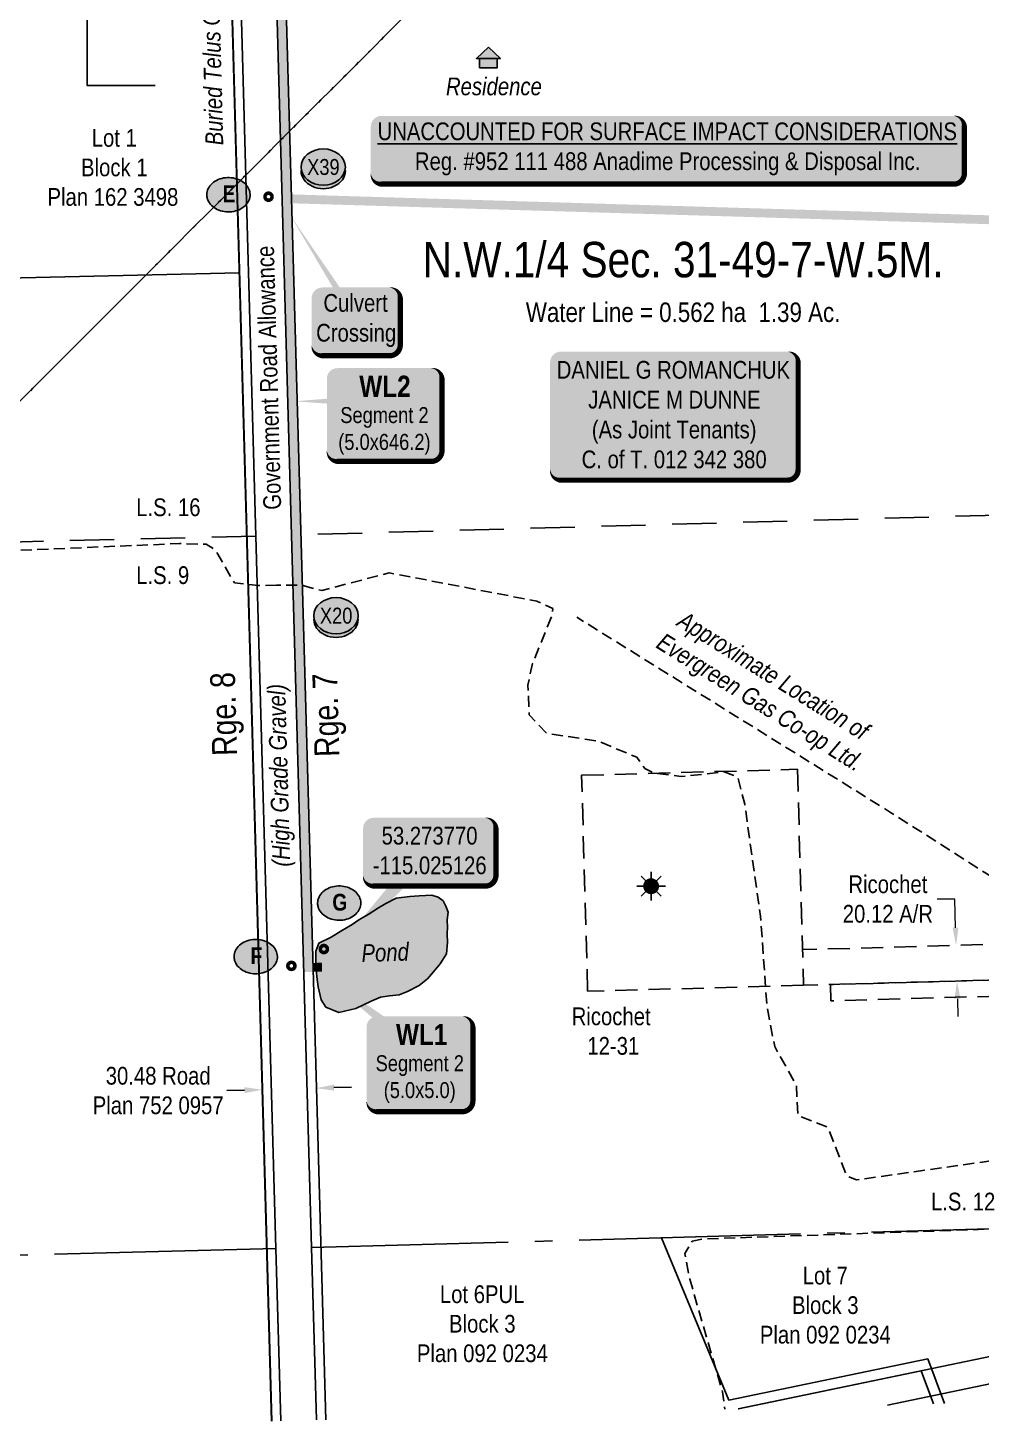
# Model space of a CAD drawing. Extents: x 629055 to 633377, y 5904225 to 5907946.
# Drawn here: x 631521 to 632059, y 5904289 to 5905075 of the extents above; entities that cross this region are included whole.
import ezdxf
from ezdxf.enums import TextEntityAlignment as Align

# ---------------------------------------------------------------- set-up
doc = ezdxf.new("R2010")
doc.units = 0
doc.header["$LTSCALE"] = 5
for name, pattern in [('foc-ACCESSROAD', [3.75, 2.5, -1.25]), ('foc-FLOWLINE', [3.75, 2.5, -1.25]), ('foc-LSD', [8, 5, -3]), ('foc-QUARTERLINE', [33, 25, -3, 2, -3]), ('foc-WHEELTRACKS', [2, 0.4, -1.6]), ('UG_PIPE', [1.875, 1.25, -0.625])]:
    doc.linetypes.add(name, pattern=pattern)
for name, color, linetype in [('AS-OWNER', 7, 'Continuous'), ('AS-PIPE-UG', 44, 'UG_PIPE'), ('AS-PIPE-UG-T', 44, 'Continuous'), ('AS-RESIDENCE', 14, 'Continuous'), ('AS-TELEPHONE-T', 224, 'Continuous'), ('AS-TELUS', 224, 'foc-TEL'), ('C-SYMBOL', 7, 'Continuous'), ('CG-NOTES', 7, 'Continuous'), ('D-TXT', 6, 'Continuous'), ('DETAIL-T', 7, 'Continuous'), ('F-AR', 190, 'foc-ACCESSROAD'), ('F-FLOWLINE', 190, 'foc-FLOWLINE'), ('F-RW', 190, 'Continuous'), ('F-WS', 190, 'foc-ACCESSROAD'), ('F-WS-S', 190, 'Continuous'), ('L-AREAREQUIRED', 7, 'Continuous'), ('L-QSEC', 8, 'foc-QUARTERLINE'), ('L-ROAD-T', 7, 'Continuous'), ('L-SEC', 7, 'Continuous'), ('L-SECTION-LSD', 7, 'foc-LSD'), ('L-TITLEDB', 4, 'Continuous'), ('L-TITLEDB-T', 4, 'Continuous'), ('P-CROSSINGS', 250, 'Continuous'), ('T-WATER', 160, 'Continuous'), ('T-WATER-H', 133, 'Continuous'), ('T-WATER-P3', 160, 'foc-WHEELTRACKS'), ('T-WATER-T', 170, 'Continuous')]:
    doc.layers.add(name, color=color, linetype=linetype)
for name, color, linetype, lineweight in [('F-AR-T', 190, 'Continuous', 9), ('F-FLOWLINE-T', 190, 'Continuous', 9), ('F-WS-T', 190, 'Continuous', 9), ('T-TEXT', 48, 'Continuous', 18)]:
    doc.layers.add(name, color=color, linetype=linetype, lineweight=lineweight)
for name, color, linetype, true_color in [('P-PROPOSED WL2-1', 7, 'Continuous', 0x05c1ff), ('P-PROPOSED-WL2', 7, 'Continuous', 0x05c1ff), ('P-PROPOSED-WL4', 7, 'Continuous', 0x5b5bc8)]:
    doc.layers.add(name, color=color, linetype=linetype, true_color=true_color)
doc.styles.add('100L', font='ARIALN.TTF', dxfattribs={"height": 11})
doc.styles.add('175L', font='ARIALN.TTF', dxfattribs={"height": 20})
doc.styles.add('80', font='ARIALN.TTF', dxfattribs={"height": 10})
doc.styles.add('80CG', font='ARIALN.TTF', dxfattribs={"height": 10})
doc.styles.add('80L', font='ARIALN.TTF', dxfattribs={"height": 10})
doc.styles.add('80LS', font='ARIALNI.TTF', dxfattribs={"height": 10})
doc.styles.add('BOLD', font='ARIALNB.TTF')
doc.styles.add('Crossing', font='ARIALN.TTF', dxfattribs={"height": 10})
doc.styles.add('foc-LtypeFont', font='ARIALN.TTF', dxfattribs={"height": 7.35})
doc.styles.add('TXT', font='ARIALN.TTF', dxfattribs={"height": 0.2})
doc.linetypes.add('foc-TEL', pattern='A,2,-1,["T",foc-LtypeFont,S=0.2,R=0,X=-0.425,Y=-0.75],-1.24,8', length=12.24)
doc.linetypes.add('foc-TOPO-flowdirection-NOLINE', pattern='A,0,[">",foc-LtypeFont,S=0.3,R=0,X=0,Y=-0.945],-20,[">",foc-LtypeFont,S=0.3,R=0,X=0,Y=-0.945],0', length=20)
doc.dimstyles.new('Compass 5 000', dxfattribs={"dimscale": 5, "dimtxt": 9, "dimasz": 2, "dimexe": 0.2, "dimexo": 0.0625, "dimgap": 0.5, "dimtad": 0, "dimtih": 1, "dimtoh": 1, "dimzin": 0, "dimdsep": 46, "dimtxsty": '80CG', "dimcen": 0.1, "dimse1": 1, "dimse2": 1, "dimclrd": 256, "dimclrt": 256, "dimaunit": 1, "dimadec": 4, "dimazin": 0, "dimtfac": 0.06, "dimtofl": 0, "dimtmove": 0, "dimatfit": 1, "dimfxl": 0.2, "dimtolj": 1, "dimtzin": 0, "dimlwd": -1, "dimarcsym": 0})

# ---------------------------------------------------------------- blocks, each defined once
blk = doc.blocks.new('res_occ')
for points in [[(0.1, 0.89), (-1.26, -0.37), (1.46, -0.37)], [(-0.9, -1.43), (1.1, -1.43), (1.1, -0.37), (-0.9, -0.37)]]:
    blk.add_hatch(color=14).paths.add_polyline_path(points)
at = {"color": 14}
for points in [[(0.1, 0.89), (-1.26, -0.37), (1.46, -0.37)], [(-0.9, -1.43), (1.1, -1.43), (1.1, -0.37), (-0.9, -0.37)]]:
    blk.add_lwpolyline(points, close=True, dxfattribs=at)
blk = doc.blocks.new('*D662')
at = {"layer": 'L-TITLEDB-T', "transparency": 16777216}
for p, q in [((631643.54, 5904475.86), (631633.54, 5904475.58)), ((631694, 5904477.27), (631703.99, 5904477.55))]:
    blk.add_line(p, q, dxfattribs=at)
for points in [[(631643.49, 5904477.53), (631643.58, 5904474.19), (631653.53, 5904476.14)], [(631693.95, 5904478.94), (631694.04, 5904475.61), (631684, 5904476.99)]]:
    blk.add_solid(points, dxfattribs=at)
at = {"layer": 'L-TITLEDB-T', "transparency": 16777216, "insert": (631594.81, 5904475.58), "char_height": 10, "attachment_point": 5, "style": '80CG'}
blk.add_mtext('\\A1;30.48 Road \\PPlan 752 0957', dxfattribs=at)
blk = doc.blocks.new('GAS')
h = blk.add_hatch(color=255)
h.dxf.hatch_style = 1
edge = h.paths.add_edge_path()
edge.add_arc((0, 0), 0.9, 0, 360)
for p, q in [((0, 0.81), (0, 1.62)), ((-0.81, 0), (-1.62, 0)), ((-0.57, 0.57), (-1.14, 1.14)), ((0.57, 0.57), (1.14, 1.14)), ((1.62, 0), (0.81, 0)), ((-0.57, -0.57), (-1.14, -1.14)), ((0, -0.81), (0, -1.62)), ((1.14, -1.14), (0.57, -0.57))]:
    blk.add_line(p, q)
blk.add_circle((0, 0), 0.8)
blk = doc.blocks.new('*D667')
at = {"layer": 'F-AR-T', "transparency": 16777216}
for p, q in [((632044.4, 5904583.62), (632034.4, 5904583.62)), ((632044.85, 5904567.51), (632044.4, 5904583.62)), ((632045.96, 5904527.41), (632046.24, 5904517.41))]:
    blk.add_line(p, q, dxfattribs=at)
for points in [[(632046.51, 5904567.55), (632043.18, 5904567.46), (632045.13, 5904557.51)], [(632047.63, 5904527.45), (632044.29, 5904527.36), (632045.68, 5904537.4)]]:
    blk.add_solid(points, dxfattribs=at)
at = {"layer": 'F-AR-T', "transparency": 16777216, "insert": (632006.67, 5904583.62), "char_height": 10, "attachment_point": 5, "style": '80CG'}
blk.add_mtext('\\A1;Ricochet\\P20.12 A/R', dxfattribs=at)
blk = doc.blocks.new('*U657')
h = blk.add_hatch(color=59)
edge = h.paths.add_edge_path()
edge.add_line((-64, -37), (64, -37))
edge.add_arc((64, -31), 6, 270, 360)
edge.add_line((70, -31), (70, 29.5))
edge.add_arc((64, 29.5), 6, 0, 90)
edge.add_line((64, 35.5), (-64, 35.5))
edge.add_arc((-64, 29.5), 6, 90, 180)
edge.add_line((-70, 29.5), (-70, -31))
edge.add_arc((-64, -31), 6, 180, 270)
at = {"color": 1, "flags": 128}
blk.add_lwpolyline([(-64, -37, 3, 3, 0), (64, -37, 3, 3, 0.414214), (70, -31, 3, 3, 0), (70, 29.5, 3, 0, 0.414214), (64, 35.5, 0, 0, 0), (-64, 35.5, 0, 0, 0.414214), (-70, 29.5, 0, 0, 0), (-70, -31, 0, 3, 0.414214)], format="xyseb", close=True, dxfattribs=at)
blk.add_lwpolyline([(-46.43, -11.73, 0, 7.5, 0), (0, 0, 0, 0, 0)], format="xyseb", dxfattribs=at)
at = {"color": 1, "style": '80'}
blk.add_attdef('ENTER_TEXT_001', (-35.99, -5), '', height=10, dxfattribs=at)
blk = doc.blocks.new('*U710')
h = blk.add_hatch(color=254)
edge = h.paths.add_edge_path()
edge.add_line((-24, -35.31), (24, -35.31))
edge.add_arc((24, -29.31), 6, 270, 360)
edge.add_line((30, -29.31), (30, 12.5))
edge.add_arc((24, 12.5), 6, 0, 90)
edge.add_line((24, 18.5), (-24, 18.5))
edge.add_arc((-24, 12.5), 6, 90, 180)
edge.add_line((-30, 12.5), (-30, -29.31))
edge.add_arc((-24, -29.31), 6, 180, 270)
at = {"layer": 'P-PROPOSED-WL2', "flags": 128}
blk.add_lwpolyline([(-58.67, 44.93, 0, 7.5, 0), (0, 0, 0, 0, 0)], format="xyseb", dxfattribs=at)
blk.add_lwpolyline([(-24, -35.31, 3, 3, 0), (24, -35.31, 3, 3, 0.414214), (30, -29.31, 3, 3, 0), (30, 12.5, 3, 0, 0.414214), (24, 18.5, 0, 0, 0), (-24, 18.5, 0, 0, 0.414214), (-30, 12.5, 0, 0, 0), (-30, -29.31, 0, 3, 0.414214)], format="xyseb", close=True, dxfattribs=at)
at = {"layer": 'P-PROPOSED-WL2'}
for tag, p, height, style in [('TEMP_AREA_W1_001', (-9.21, 2.24), 12, 'BOLD'), ('ENTER_TEXT_001', (-30.66, -12.47), 9, '80')]:
    blk.add_attdef(tag, p, '', height=height, dxfattribs=dict(at, style=style))
blk = doc.blocks.new('AA')
at = {"const_width": 4}
blk.add_lwpolyline([(-1, 0, 1), (1, 0, 1)], format="xyb", close=True, dxfattribs=at)
blk.add_circle((0, 0), 2)
blk = doc.blocks.new('Route_Letters')
h = blk.add_hatch(color=255)
h.dxf.hatch_style = 1
edge = h.paths.add_edge_path()
edge.add_ellipse((-0.12, 0.46), major_axis=(-11.97, 0), ratio=0.789318, start_angle=0, end_angle=360)
at = {"color": 5}
blk.add_open_spline([(-12.34, 0.46), (-12.34, -0.25), (-12.24, -0.97), (-11.72, -2.79), (-11.14, -3.88), (-9.56, -5.81), (-8.54, -6.66), (-6.22, -8.02), (-4.9, -8.54), (-2.12, -9.17), (-0.66, -9.3), (2.22, -9.13), (3.64, -8.84), (6.27, -7.89), (7.48, -7.22), (9.54, -5.6), (10.38, -4.64), (11.6, -2.54), (11.97, -1.4), (12.18, 0.91), (12.02, 2.08), (11.2, 4.3), (10.54, 5.35), (8.8, 7.2), (7.72, 7.99), (5.29, 9.24), (3.93, 9.68), (1.11, 10.18), (-0.35, 10.23), (-3.22, 9.91), (-4.61, 9.55), (-7.16, 8.47), (-8.32, 7.75), (-10.24, 6.02), (-11, 5.02), (-12.05, 2.86), (-12.32, 1.7), (-12.34, 0.52), (-12.34, 0.49), (-12.34, 0.46)], degree=3, knots=[0, 0, 0, 0, 0.219529, 0.219529, 0.575727, 0.575727, 0.931924, 0.931924, 1.288121, 1.288121, 1.644318, 1.644318, 2.000515, 2.000515, 2.356712, 2.356712, 2.712909, 2.712909, 3.069107, 3.069107, 3.425304, 3.425304, 3.781501, 3.781501, 4.137698, 4.137698, 4.493895, 4.493895, 4.850092, 4.850092, 5.20629, 5.20629, 5.562487, 5.562487, 5.918684, 5.918684, 6.274881, 6.274881, 6.283185, 6.283185, 6.283185, 6.283185], dxfattribs=at)
at = {"color": 14, "style": 'BOLD'}
blk.add_attdef('A', text='', height=9.5, dxfattribs=at).set_placement((0.22, 0.98), align=Align.MIDDLE)
blk = doc.blocks.new('*U725')
h = blk.add_hatch(color=254)
edge = h.paths.add_edge_path()
edge.add_line((-26.5, -34.12), (26.5, -34.12))
edge.add_arc((26.5, -28.12), 6, 270, 360)
edge.add_line((32.5, -28.12), (32.5, 12.5))
edge.add_arc((26.5, 12.5), 6, 0, 90)
edge.add_line((26.5, 18.5), (-26.5, 18.5))
edge.add_arc((-26.5, 12.5), 6, 90, 180)
edge.add_line((-32.5, 12.5), (-32.5, -28.12))
edge.add_arc((-26.5, -28.12), 6, 180, 270)
at = {"layer": 'P-PROPOSED-WL4', "flags": 128}
blk.add_lwpolyline([(-26.5, -34.12, 3, 3, 0), (26.5, -34.12, 3, 3, 0.414214), (32.5, -28.12, 3, 3, 0), (32.5, 12.5, 3, 0, 0.414214), (26.5, 18.5, 0, 0, 0), (-26.5, 18.5, 0, 0, 0.414214), (-32.5, 12.5, 0, 0, 0), (-32.5, -28.12, 0, 3, 0.414214)], format="xyseb", close=True, dxfattribs=at)
blk.add_lwpolyline([(-50.88, -0.21, 0, 7.5, 0), (0, 0, 0, 0, 0)], format="xyseb", dxfattribs=at)
at = {"layer": 'P-PROPOSED-WL4'}
for tag, p, height, style in [('TEMP_AREA_W1_001', (-9.21, 2.24), 12, 'BOLD'), ('ENTER_TEXT_001', (-30.66, -12.47), 9, '80')]:
    blk.add_attdef(tag, p, '', height=height, dxfattribs=dict(at, style=style))
blk = doc.blocks.new('*D733')
at = {"layer": 'F-FLOWLINE-T', "transparency": 16777216}
for p, q in [((632092.97, 5904548.72), (632092.69, 5904558.72)), ((632093.77, 5904519.59), (632094.5, 5904493.42)), ((632094.5, 5904493.42), (632104.5, 5904493.42))]:
    blk.add_line(p, q, dxfattribs=at)
for points in [[(632094.63, 5904548.77), (632091.3, 5904548.67), (632093.24, 5904538.72)], [(632095.44, 5904519.64), (632092.11, 5904519.55), (632093.5, 5904529.59)]]:
    blk.add_solid(points, dxfattribs=at)
at = {"layer": 'F-FLOWLINE-T', "transparency": 16777216, "insert": (632154.99, 5904493.42), "char_height": 10, "attachment_point": 5, "style": '80CG'}
blk.add_mtext('\\A1;Ricochet\\P5.18 Flowline R/W\\PReg.# 862 001 832', dxfattribs=at)
blk = doc.blocks.new('xing2')
h = blk.add_hatch(color=50)
h.dxf.hatch_style = 1
edge = h.paths.add_edge_path()
edge.add_ellipse((0, 0), major_axis=(-12.5, 0), ratio=0.816297, start_angle=0, end_angle=360)
h = blk.add_hatch(color=250)
h.dxf.hatch_style = 1
edge = h.paths.add_edge_path()
edge.add_ellipse((0, -2.05), major_axis=(-12.5, 0), ratio=0.816297, start_angle=0, end_angle=180)
edge.add_line((12.5, -2.05), (12.5, 0))
edge.add_ellipse((0, 0), major_axis=(-12.5, 0), ratio=0.816297, start_angle=0, end_angle=180, ccw=False)
edge.add_line((-12.5, 0), (-12.5, -2.05))
at = {"color": 250}
blk.add_ellipse((0, 0), major_axis=(-12.5, 0), ratio=0.816297, dxfattribs=at)
blk.add_ellipse((0, -2.05), major_axis=(-12.5, 0), ratio=0.816297, start_param=0, end_param=3.141593, dxfattribs=at)
at = {"color": 250, "style": 'Crossing'}
blk.add_attdef('CROSSING', text='', height=9, dxfattribs=at).set_placement((0.09, 0.02), align=Align.MIDDLE_CENTER)
at = {"color": 250, "style": 'Crossing', "flags": 1}
for tag, p in [('OWNER', (0.09, -12.49)), ('DESCRIPTION', (0.09, -25.77)), ('LOCATION', (0.09, -39.3)), ('DWG_REF', (0.09, -52.84))]:
    blk.add_attdef(tag, text='', height=9, dxfattribs=at).set_placement(p, align=Align.MIDDLE_CENTER)
blk = doc.blocks.new('*U751')
h = blk.add_hatch(color=255)
edge = h.paths.add_edge_path()
edge.add_line((-161.5, -20), (161.5, -20))
edge.add_arc((161.5, -14), 6, 270, 360)
edge.add_line((167.5, -14), (167.5, 12.5))
edge.add_arc((161.5, 12.5), 6, 0, 90)
edge.add_line((161.5, 18.5), (-161.5, 18.5))
edge.add_arc((-161.5, 12.5), 6, 90, 180)
edge.add_line((-167.5, 12.5), (-167.5, -14))
edge.add_arc((-161.5, -14), 6, 180, 270)
at = {"color": 1, "flags": 128}
blk.add_lwpolyline([(-161.5, -20, 3, 3, 0), (161.5, -20, 3, 3, 0.414214), (167.5, -14, 3, 3, 0), (167.5, 12.5, 3, 0, 0.414214), (161.5, 18.5, 0, 0, 0), (-161.5, 18.5, 0, 0, 0.414214), (-167.5, 12.5, 0, 0, 0), (-167.5, -14, 0, 3, 0.414214)], format="xyseb", close=True, dxfattribs=at)
for points in [[(-24.72, -7.09, 0, 7.5, 0), (0, 0, 0, 0, 0)], [(31.81, -6.59, 0, 7.5, 0), (0, 0, 0, 0, 0)]]:
    blk.add_lwpolyline(points, format="xyseb", dxfattribs=at)
at = {"color": 1, "style": '80'}
blk.add_attdef('ENTER_TEXT_001', (-26.85, -4.92), '', height=10, dxfattribs=at)
blk = doc.blocks.new('*U760')
h = blk.add_hatch(color=254)
edge = h.paths.add_edge_path()
edge.add_line((-31.5, -20), (31.5, -20))
edge.add_arc((31.5, -14), 6, 270, 360)
edge.add_line((37.5, -14), (37.5, 12.5))
edge.add_arc((31.5, 12.5), 6, 0, 90)
edge.add_line((31.5, 18.5), (-31.5, 18.5))
edge.add_arc((-31.5, 12.5), 6, 90, 180)
edge.add_line((-37.5, 12.5), (-37.5, -14))
edge.add_arc((-31.5, -14), 6, 180, 270)
at = {"color": 1, "flags": 128}
blk.add_lwpolyline([(-31.5, -20, 3, 3, 0), (31.5, -20, 3, 3, 0.414214), (37.5, -14, 3, 3, 0), (37.5, 12.5, 3, 0, 0.414214), (31.5, 18.5, 0, 0, 0), (-31.5, 18.5, 0, 0, 0.414214), (-37.5, 12.5, 0, 0, 0), (-37.5, -14, 0, 3, 0.414214)], format="xyseb", close=True, dxfattribs=at)
blk.add_lwpolyline([(-60.71, -65.73, 0, 10, 0), (0, 0, 5, 5, 0)], format="xyseb", dxfattribs=at)
at = {"color": 1, "style": '80'}
blk.add_attdef('ENTER_TEXT_001', (-35.99, -5), '', height=10, dxfattribs=at)
blk = doc.blocks.new('*U772')
h = blk.add_hatch(color=254)
edge = h.paths.add_edge_path()
edge.add_line((-19, -20), (19, -20))
edge.add_arc((19, -14), 6, 270, 360)
edge.add_line((25, -14), (25, 12.5))
edge.add_arc((19, 12.5), 6, 0, 90)
edge.add_line((19, 18.5), (-19, 18.5))
edge.add_arc((-19, 12.5), 6, 90, 180)
edge.add_line((-25, 12.5), (-25, -14))
edge.add_arc((-19, -14), 6, 180, 270)
at = {"color": 160, "flags": 128}
blk.add_lwpolyline([(-19, -20, 3, 3, 0), (19, -20, 3, 3, 0.414214), (25, -14, 3, 3, 0), (25, 12.5, 3, 0, 0.414214), (19, 18.5, 0, 0, 0), (-19, 18.5, 0, 0, 0.414214), (-25, 12.5, 0, 0, 0), (-25, -14, 0, 3, 0.414214)], format="xyseb", close=True, dxfattribs=at)
at = {"color": 160, "style": '80'}
blk.add_attdef('ENTER_TEXT_001', (-26.85, -4.92), '', height=10, dxfattribs=at)

msp = doc.modelspace()

# ---------------------------------------------------------------- hatches: boundary and pattern name
at = {"layer": 'T-WATER-H'}
h = msp.add_hatch(color=256, dxfattribs=at)
h.dxf.hatch_style = 1
h.paths.add_polyline_path([(631685.442, 5904558.723), (631692.418, 5904562.211), (631697.818, 5904565.584), (631704.277, 5904569.246), (631708.037, 5904571.847), (631713.396, 5904574.855), (631719.126, 5904578.689), (631723.273, 5904581.098), (631729.155, 5904584.086), (631736.772, 5904585.05), (631742.172, 5904585.435), (631749.211, 5904585.917), (631752.803, 5904584.664), (631755.603, 5904582.638), (631757.147, 5904579.648), (631758.497, 5904576.175), (631757.985, 5904571.945), (631758.162, 5904567.845), (631757.87, 5904563.972), (631758.083, 5904559.127), (631757.6, 5904552.672), (631753.936, 5904547.178), (631750.271, 5904542.65), (631746.801, 5904538.698), (631742.172, 5904534.941), (631735.52, 5904531.472), (631730.89, 5904529.545), (631725.395, 5904529.062), (631720.361, 5904528.316), (631715.031, 5904525.992), (631706.345, 5904521.917), (631696.749, 5904519.751), (631689.474, 5904522.691), (631686.842, 5904526.868), (631685.123, 5904534.13), (631684.414, 5904539.855), (631683.739, 5904546.505), (631683.732, 5904554.297)])

# ---------------------------------------------------------------- linework, layer by layer
at = {"layer": 'AS-PIPE-UG', "flags": 128}
for points in [[(631661.629, 5904760.632), (631651.339, 5904760.561), (631637.808, 5904761.972), (631627.039, 5904780.677), (631621.97, 5904783.748), (631606.821, 5904784.161), (631404.706, 5904775.69), (631265, 5904769.905)], [(632332.603, 5904408.749), (632332.455, 5904411.936), (632332.445, 5904413.117), (632329.553, 5904492.463), (632328.231, 5904496.571), (632326.543, 5904498.123), (632259.06, 5904501.34), (632227.237, 5904502.057), (632220.182, 5904499.892), (632221.621, 5904482.57), (632220.343, 5904476.488), (632209.373, 5904451.793), (632133.306, 5904443.066), (632125.795, 5904444.726), (631989.018, 5904425.207), (631983.356, 5904427.54), (631972.86, 5904454.839), (631955.878, 5904461.632), (631955.006, 5904478.553), (631942.794, 5904500.411), (631938.45, 5904522.694), (631934.829, 5904573.909), (631925.871, 5904637.19), (631921.967, 5904652.47), (631914.24, 5904655.347), (631889.995, 5904652.739), (631874.704, 5904654.796), (631869.45, 5904657.348), (631864.975, 5904663.64), (631842.995, 5904672.806), (631814.086, 5904677.074), (631804.162, 5904687.491), (631803.53, 5904704.368), (631806.101, 5904716.469), (631817.367, 5904744.158), (631817.483, 5904747.48), (631808.468, 5904751.701), (631725.136, 5904767.696), (631687.231, 5904757.68), (631675.354, 5904760.727), (631661.63, 5904760.632)], [(632209.481, 5904508.412), (632076.47, 5904588.987), (632008.151, 5904632.557), (631831.115, 5904742.597)], [(632332.695, 5904406.778), (631902.003, 5904391.887), (631896.216, 5904390.594), (631892.026, 5904383.76), (631894.843, 5904369.228), (631913.262, 5904305.781), (631914.676, 5904295.837)]]:
    msp.add_lwpolyline(points, dxfattribs=at)
at = {"layer": 'AS-TELUS', "flags": 128}
for points in [[(631658.8, 5904289.173), (631633.738, 5905180.415), (631635.674, 5905210.658), (631610.3, 5906114.803)], [(631593.175, 5905042.613), (631554.72, 5905042.613), (631554.72, 5905155.094), (631596.927, 5905155.094), (631633.864, 5905182.378), (631658.996, 5905185.688), (633261.947, 5905234.436), (633261.303, 5905257.126), (633261.235, 5905259.583), (633361.41, 5905262.639)]]:
    msp.add_lwpolyline(points, dxfattribs=at)
at = {"layer": 'F-AR'}
for p, q in [((632303.908, 5904564.684), (631958.466, 5904555.108)), ((632304.479, 5904544.578), (631959.023, 5904535.002))]:
    msp.add_line(p, q, dxfattribs=at)
at = {"layer": 'F-WS'}
msp.add_lwpolyline([(631837.19, 5904531.625), (631833.812, 5904653.459), (631955.646, 5904656.836), (631959.023, 5904535.002)], close=True, dxfattribs=at)
at = {"layer": 'L-QSEC'}
for p, q in [((633276.849, 5904431.315), (631681.326, 5904387.085)), ((631661.223, 5904386.528), (630054.949, 5904346.551))]:
    msp.add_line(p, q, dxfattribs=at)
at = {"layer": 'L-SEC'}
for p, q in [((631638.765, 5905190.272), (631649.994, 5904788.4)), ((631670.098, 5904788.968), (631658.868, 5905190.85)), ((631649.994, 5904788.4), (631661.223, 5904386.528)), ((631681.326, 5904387.085), (631670.098, 5904788.968)), ((631661.223, 5904386.528), (631663.987, 5904289.308)), ((631684.091, 5904289.832), (631681.326, 5904387.085))]:
    msp.add_line(p, q, dxfattribs=at)
at = {"layer": 'L-SECTION-LSD'}
for p, q in [((633269.375, 5904834.17), (631670.098, 5904788.968)), ((631649.994, 5904788.4), (630044.466, 5904748.889))]:
    msp.add_line(p, q, dxfattribs=at)
at = {"layer": 'L-TITLEDB'}
for p, q in [((631633.846, 5905180.112), (631658.972, 5904289.177)), ((631664.175, 5905185.835), (631689.435, 5904289.971)), ((631878.887, 5904392.485), (631916.926, 5904301.04)), ((631916.926, 5904301.04), (632029.256, 5904324.392)), ((632029.256, 5904324.392), (632038.666, 5904299.066)), ((632025.429, 5904317.47), (631922.271, 5904296.035)), ((632032.329, 5904298.901), (632025.429, 5904317.47))]:
    msp.add_line(p, q, dxfattribs=at)
at = {"layer": 'L-TITLEDB', "flags": 128}
msp.add_lwpolyline([(631640.703, 5904936.957), (631394.11, 5904931.24), (631385.383, 5905173.935), (631633.846, 5905180.112)], close=True, dxfattribs=at)
at = {"layer": 'P-PROPOSED WL2-1', "flags": 128}
msp.add_lwpolyline([(631670.018, 5904978.602, 4.998, 4.998, 0), (632141.277, 5904964.494, 4.998, 4.998, 0), (632235.04, 5904918.53, 4.998, 4.998, 0), (632237.572, 5904917.289, 4.998, 4.998, 0), (632239.09, 5904859.222, 4.998, 4.998, 0), (632245.509, 5904613.709, 0, 0, 0)], format="xyseb", dxfattribs=at)
at = {"layer": 'P-PROPOSED WL2-1', "const_width": 4.998, "flags": 128}
msp.add_lwpolyline([(631687.237, 5904545.254), (631682.241, 5904545.114)], dxfattribs=at)
at = {"layer": 'P-PROPOSED-WL2', "const_width": 4.998, "flags": 128}
for points in [[(631670.018, 5904978.602), (632141.277, 5904964.494), (632235.04, 5904918.53)], [(631687.237, 5904545.254), (631682.241, 5904545.114)]]:
    msp.add_lwpolyline(points, dxfattribs=at)
at = {"layer": 'P-PROPOSED-WL4', "const_width": 4.998, "flags": 128}
for points in [[(631661.677, 5905185.765), (631667.516, 5904978.677), (631670.018, 5904978.602)], [(631682.241, 5904545.114), (631679.743, 5904545.044), (631667.516, 5904978.677)]]:
    msp.add_lwpolyline(points, dxfattribs=at)
at = {"layer": 'T-WATER', "flags": 128}
msp.add_lwpolyline([(631685.442, 5904558.723), (631692.418, 5904562.211), (631697.818, 5904565.584), (631704.277, 5904569.246), (631708.037, 5904571.847), (631713.396, 5904574.855), (631719.126, 5904578.689), (631723.273, 5904581.098), (631729.155, 5904584.086), (631736.772, 5904585.05), (631742.172, 5904585.435), (631749.211, 5904585.917), (631752.803, 5904584.664), (631755.603, 5904582.638), (631757.147, 5904579.648), (631758.497, 5904576.175), (631757.985, 5904571.945), (631758.162, 5904567.845), (631757.87, 5904563.972), (631758.083, 5904559.127), (631757.6, 5904552.672), (631753.936, 5904547.178), (631750.271, 5904542.65), (631746.801, 5904538.698), (631742.172, 5904534.941), (631735.52, 5904531.472), (631730.89, 5904529.545), (631725.395, 5904529.062), (631720.361, 5904528.316), (631715.031, 5904525.992), (631706.345, 5904521.917), (631696.749, 5904519.751), (631689.474, 5904522.691), (631686.842, 5904526.868), (631685.123, 5904534.13), (631684.414, 5904539.855), (631683.739, 5904546.505), (631683.732, 5904554.297)], close=True, dxfattribs=at)
at = {"layer": 'T-WATER-P3', "flags": 128}
msp.add_lwpolyline([(631084.25, 5904431.999), (631094.25, 5904442), (631104.25, 5904452), (631114.25, 5904461.999), (631124.25, 5904472), (631134.25, 5904481.999), (631144.25, 5904491.999), (631154.25, 5904501.999), (631164.25, 5904512), (631174.25, 5904521.999), (631184.25, 5904532), (631194.25, 5904541.999), (631204.25, 5904551.999), (631214.25, 5904562), (631224.25, 5904571.999), (631234.25, 5904581.999), (631244.25, 5904591.999), (631254.25, 5904602), (631264.25, 5904612), (631274.25, 5904622), (631284.25, 5904631.999), (631294.25, 5904641.999), (631304.25, 5904651.999), (631314.25, 5904661.999), (631324.25, 5904671.999), (631334.25, 5904682), (631344.25, 5904692), (631354.25, 5904702), (631364.25, 5904711.999), (631374.25, 5904721.999), (631384.25, 5904732), (631394.25, 5904742), (631404.25, 5904751.999), (631414.25, 5904761.999), (631424.25, 5904772), (631434.25, 5904781.999), (631444.25, 5904792), (631454.25, 5904801.999), (631464.25, 5904811.999), (631474.25, 5904821.999), (631484.25, 5904832), (631494.25, 5904841.999), (631504.25, 5904852), (631514.25, 5904861.999), (631524.25, 5904871.999), (631534.25, 5904882), (631544.25, 5904892), (631554.25, 5904901.999), (631564.25, 5904911.999), (631574.25, 5904921.999), (631584.25, 5904931.999), (631594.25, 5904942), (631604.25, 5904952), (631614.25, 5904962), (631624.25, 5904972), (631634.25, 5904982), (631644.25, 5904991.999), (631654.25, 5905001.999), (631664.25, 5905011.999), (631674.25, 5905021.999), (631684.25, 5905031.999), (631694.25, 5905042), (631704.25, 5905051.999), (631714.25, 5905061.999), (631724.25, 5905072), (631734.25, 5905081.999), (631744.25, 5905091.999), (631754.25, 5905102), (631764.25, 5905111.999), (631774.25, 5905122), (631784.25, 5905131.999), (631794.25, 5905142), (631804.25, 5905151.999), (631814.25, 5905161.999), (631824.25, 5905172), (631834.25, 5905181.999), (631844.25, 5905191.999), (631854.25, 5905202), (631864.25, 5905211.999), (631864.25, 5905222), (631864.25, 5905231.999), (631874.25, 5905241.999), (631874.25, 5905251.999), (631884.25, 5905261.999), (631884.25, 5905272), (631894.25, 5905281.999), (631904.25, 5905291.999), (631904.25, 5905302), (631914.25, 5905312), (631914.25, 5905321.999), (631924.25, 5905331.999), (631934.25, 5905341.999), (631944.25, 5905351.999), (631954.25, 5905361.999), (631964.25, 5905371.999), (631974.25, 5905381.999), (631984.25, 5905391.999), (631994.25, 5905402), (632004.25, 5905411.999), (632014.25, 5905421.999), (632024.25, 5905431.999), (632034.25, 5905442), (632044.25, 5905451.999), (632054.25, 5905461.999), (632064.25, 5905471.999), (632074.25, 5905471.999), (632084.25, 5905471.999), (632094.25, 5905471.999), (632104.25, 5905471.999), (632111.536, 5905472)], dxfattribs=at)
at = {"layer": 'T-WATER-P3', "linetype": 'foc-TOPO-flowdirection-NOLINE', "flags": 128}
msp.add_lwpolyline([(631084.25, 5904431.999), (631094.25, 5904442), (631104.25, 5904452), (631114.25, 5904461.999), (631124.25, 5904472), (631134.25, 5904481.999), (631144.25, 5904491.999), (631154.25, 5904501.999), (631164.25, 5904512), (631174.25, 5904521.999), (631184.25, 5904532), (631194.25, 5904541.999), (631204.25, 5904551.999), (631214.25, 5904562), (631224.25, 5904571.999), (631234.25, 5904581.999), (631244.25, 5904591.999), (631254.25, 5904602), (631264.25, 5904612), (631274.25, 5904622), (631284.25, 5904631.999), (631294.25, 5904641.999), (631304.25, 5904651.999), (631314.25, 5904661.999), (631324.25, 5904671.999), (631334.25, 5904682), (631344.25, 5904692), (631354.25, 5904702), (631364.25, 5904711.999), (631374.25, 5904721.999), (631384.25, 5904732), (631394.25, 5904742), (631404.25, 5904751.999), (631414.25, 5904761.999), (631424.25, 5904772), (631434.25, 5904781.999), (631444.25, 5904792), (631454.25, 5904801.999), (631464.25, 5904811.999), (631474.25, 5904821.999), (631484.25, 5904832), (631494.25, 5904841.999), (631504.25, 5904852), (631514.25, 5904861.999), (631524.25, 5904871.999), (631534.25, 5904882), (631544.25, 5904892), (631554.25, 5904901.999), (631564.25, 5904911.999), (631574.25, 5904921.999), (631584.25, 5904931.999), (631594.25, 5904942), (631604.25, 5904952), (631614.25, 5904962), (631624.25, 5904972), (631634.25, 5904982), (631644.25, 5904991.999), (631654.25, 5905001.999), (631664.25, 5905011.999), (631674.25, 5905021.999), (631684.25, 5905031.999), (631694.25, 5905042), (631704.25, 5905051.999), (631714.25, 5905061.999), (631724.25, 5905072), (631734.25, 5905081.999), (631744.25, 5905091.999), (631754.25, 5905102), (631764.25, 5905111.999), (631774.25, 5905122), (631784.25, 5905131.999), (631794.25, 5905142), (631804.25, 5905151.999), (631814.25, 5905161.999), (631824.25, 5905172), (631834.25, 5905181.999), (631844.25, 5905191.999), (631854.25, 5905202), (631864.25, 5905211.999), (631864.25, 5905222), (631864.25, 5905231.999), (631874.25, 5905241.999), (631874.25, 5905251.999), (631884.25, 5905261.999), (631884.25, 5905272), (631894.25, 5905281.999), (631904.25, 5905291.999), (631904.25, 5905302), (631914.25, 5905312), (631914.25, 5905321.999), (631924.25, 5905331.999), (631934.25, 5905341.999), (631944.25, 5905351.999), (631954.25, 5905361.999), (631964.25, 5905371.999), (631974.25, 5905381.999), (631984.25, 5905391.999), (631994.25, 5905402), (632004.25, 5905411.999), (632014.25, 5905421.999), (632024.25, 5905431.999), (632034.25, 5905442), (632044.25, 5905451.999), (632054.25, 5905461.999), (632064.25, 5905471.999), (632074.25, 5905471.999), (632084.25, 5905471.999), (632094.25, 5905471.999), (632104.25, 5905471.999), (632111.536, 5905472)], dxfattribs=at)
at = {"layer": 'T-WATER-T', "color": 160, "flags": 128}
msp.add_lwpolyline([(631669.4, 5904969.238, 0, 4.996, 0), (631708.546, 5904907.932, 0, 0, 0)], format="xyseb", dxfattribs=at)

# ---------------------------------------------------------------- block references
at = {"layer": 'AS-OWNER'}
ref = msp.add_blockref('*U657', (631886.037, 5904856.923), dxfattribs=dict(at, xscale=0.9998815561619957, yscale=0.9998815561619957, zscale=0.9998815561619957))
ref.add_attrib('ENTER_TEXT_001', 'DANIEL G ROMANCHUK', (631819.756, 5904877.18), dxfattribs={"layer": '0', "color": 1, "height": 9.99882, "style": '80'})
ref.add_attrib('ENTER_TEXT_002', 'JANICE M DUNNE', (631837.52, 5904860.338), dxfattribs={"layer": '0', "color": 1, "height": 9.99882, "style": '80'})
ref.add_attrib('ENTER_TEXT_003', '(As Joint Tenants)', (631839.563, 5904843.503), dxfattribs={"layer": '0', "color": 1, "height": 9.99882, "style": '80'})
ref.add_attrib('ENTER_TEXT_004', 'C. of T. 012 342 380', (631833.823, 5904826.661), dxfattribs={"layer": '0', "color": 1, "height": 9.99882, "style": '80'})
at = {"layer": 'AS-RESIDENCE', "xscale": 5, "yscale": 5, "zscale": 5}
msp.add_blockref('res_occ', (631780.709, 5905059.679), dxfattribs=at)
at = {"layer": 'CG-NOTES'}
ref = msp.add_blockref('*U751', (631882.327, 5905006.899), dxfattribs=at)
ref.add_attrib('ENTER_TEXT_001', '%%UUNACCOUNTED FOR SURFACE IMPACT CONSIDERATIONS', (631718.643, 5905011.699), dxfattribs={"layer": '0', "color": 1, "height": 10, "style": '80'})
ref.add_attrib('ENTER_TEXT_002', 'Reg. #952 111 488 Anadime Processing & Disposal Inc.', (631739.721, 5904994.862), dxfattribs={"layer": '0', "color": 1, "height": 10, "style": '80'})
at = {"layer": 'CG-NOTES', "color": 1, "xscale": 0.999678, "yscale": 0.999678, "zscale": 0.999678}
for p, values in [((631634.582, 5904980.462), {'A': 'E'}), ((631697.111, 5904580.902), {'A': 'G'}), ((631649.989, 5904550.719), {'A': 'F'})]:
    msp.add_blockref('Route_Letters', p, dxfattribs=at).add_auto_attribs(values)
for p in [(631657.082, 5904979.814), (631688.316, 5904555.459), (631669.994, 5904545.971)]:
    msp.add_blockref('AA', p, dxfattribs=at)
at = {"layer": 'CG-NOTES'}
ref = msp.add_blockref('*U772', (631706.441, 5904910.118), dxfattribs=dict(at, xscale=0.999808974975723, yscale=0.999808974975723, zscale=0.999808974975723))
ref.add_attrib('ENTER_TEXT_001', 'Culvert', (631688.064, 5904914.92), dxfattribs={"layer": '0', "color": 160, "height": 9.9981, "style": '80'})
ref.add_attrib('ENTER_TEXT_002', 'Crossing', (631683.969, 5904898.079), dxfattribs={"layer": '0', "color": 160, "height": 9.9981, "style": '80'})
ref = msp.add_blockref('*U725', (631722.494, 5904864.627), dxfattribs=dict(at, xscale=0.999531047334, yscale=0.999531047334, zscale=0.999531047334))
ref.add_attrib('TEMP_AREA_W1_001', 'WL2', (631708.316, 5904866.87), dxfattribs={"layer": 'P-PROPOSED-WL4', "height": 11.9944, "style": 'BOLD'})
ref.add_attrib('ENTER_TEXT_001', 'Segment 2', (631697.612, 5904852.156), dxfattribs={"layer": 'P-PROPOSED-WL4', "height": 8.9958, "style": '80'})
ref.add_attrib('ENTER_TEXT_002', '(5.0x646.2)', (631696.431, 5904837.01), dxfattribs={"layer": 'P-PROPOSED-WL4', "height": 8.99578, "style": '80'})
ref = msp.add_blockref('*U710', (631742.428, 5904499.012), dxfattribs=dict(at, xscale=0.999531047334, yscale=0.999531047334, zscale=0.999531047334))
ref.add_attrib('TEMP_AREA_W1_001', 'WL1', (631729.022, 5904501.255), dxfattribs={"layer": 'P-PROPOSED-WL2', "height": 11.9944, "style": 'BOLD'})
ref.add_attrib('ENTER_TEXT_001', 'Segment 2', (631717.545, 5904486.541), dxfattribs={"layer": 'P-PROPOSED-WL2', "height": 8.9958, "style": '80'})
ref.add_attrib('ENTER_TEXT_002', '(5.0x5.0)', (631722.095, 5904471.395), dxfattribs={"layer": 'P-PROPOSED-WL2', "height": 8.9958, "style": '80'})
at = {"layer": 'DETAIL-T', "color": 2}
ref = msp.add_blockref('*U760', (631747.942, 5904610.98), dxfattribs=at)
ref.add_attrib('ENTER_TEXT_001', '53.273770', (631720.92, 5904614.399), dxfattribs={"layer": '0', "color": 1, "height": 10, "style": '80'})
ref.add_attrib('ENTER_TEXT_002', '-115.025126', (631715.865, 5904597.691), dxfattribs={"layer": '0', "color": 1, "height": 10, "style": '80'})
at = {"layer": 'F-WS-S', "color": 5, "xscale": 4.99839, "yscale": 4.99839, "zscale": 4.99839}
msp.add_blockref('GAS', (631873.031, 5904590.889), dxfattribs=at)
at = {"layer": 'P-CROSSINGS', "color": 6, "xscale": 0.999678, "yscale": 0.999678, "zscale": 0.999678}
for p, values in [((631687.963, 5904996.565), {'CROSSING': 'X39'}), ((631695.177, 5904743.487), {'CROSSING': 'X20'})]:
    msp.add_blockref('xing2', p, dxfattribs=at).add_auto_attribs(values)

# ---------------------------------------------------------------- texts
at = {"layer": 'AS-PIPE-UG-T', "insert": (631888.949, 5904748.639), "char_height": 9.9968, "attachment_point": 1, "rotation": 328.136295, "style": '80L'}
msp.add_mtext_dynamic_manual_height_columns('\\pi3.8449;{\\fArial Narrow|b0|i1|c0|p34;Approximate Location of \\P\\pi0.3467;Evergreen Gas Co-op Ltd.}', width=132.69075, gutter_width=100.032, heights=[0], dxfattribs=at)
at = {"layer": 'AS-TELEPHONE-T', "insert": (631621.581, 5905008.336), "char_height": 9.9968, "attachment_point": 1, "rotation": 91.486944, "style": '80L'}
msp.add_mtext_dynamic_manual_height_columns('\\pi0.33008;{\\fArial Narrow|b0|i1|c0|p34;Buried Telus Cable}', width=97.26638, gutter_width=100.032, heights=[0], dxfattribs=at)
at = {"layer": 'C-SYMBOL', "color": 3, "style": '175L'}
msp.add_text('N.W.1/4 Sec. 31-49-7-W.5M.', height=19.99356, dxfattribs=at).set_placement((631891.089, 5904928.355), align=Align.BOTTOM_CENTER)
at = {"layer": 'D-TXT', "color": 3, "char_height": 14, "attachment_point": 1, "rotation": 91.581942, "style": '80L'}
for s, width, insert in [('Rge. 8', 73.77901, (631625.354, 5904664.199)), ('Rge. 7', 63.88166, (631683.097, 5904663.616))]:
    msp.add_mtext_dynamic_manual_height_columns(s, width=width, gutter_width=47.515, heights=[0], dxfattribs=dict(at, insert=insert))
at = {"layer": 'F-WS-T', "insert": (631827.608, 5904522.498), "char_height": 9.99678, "attachment_point": 1, "style": '80L'}
msp.add_mtext_dynamic_manual_height_columns('\\pi0.58981;Ricochet\\P\\pi9.4239;12-31', width=44.78767, gutter_width=50.016, heights=[0], dxfattribs=at)
at = {"layer": 'L-AREAREQUIRED', "color": 5, "style": '100L'}
msp.add_text('Water Line = 0.562 ha  1.39 Ac.', height=10.99646, dxfattribs=at).set_placement((631891.089, 5904905.862), align=Align.BOTTOM_CENTER)
at = {"layer": 'L-ROAD-T', "style": '80L'}
msp.add_text('Government Road Allowance', height=10, rotation=91.600551, dxfattribs=at).set_placement((631657.175, 5904877.677), align=Align.MIDDLE_CENTER)
at = {"layer": 'L-TITLEDB-T', "insert": (631739.389, 5904365.776), "char_height": 9.9968, "attachment_point": 1, "style": '80L', "bg_fill": 2}
msp.add_mtext_dynamic_manual_height_columns('\\pi14.414;Lot 6PUL\\P\\pi19.58;Block 3\\P\\pi1.4511;Plan 092 0234', width=75.32778, gutter_width=50.016, heights=[0], dxfattribs=at)
at = {"layer": 'T-TEXT', "style": '80LS'}
msp.add_text('(High Grade Gravel)', height=10, rotation=91.600551, dxfattribs=at).set_placement((631662.908, 5904653.423), align=Align.MIDDLE_CENTER)
at = {"layer": 'T-WATER-T', "insert": (631722.72, 5904558.542), "char_height": 9.99678, "width": 29.62812, "attachment_point": 2, "rotation": 2.102015, "style": 'TXT'}
msp.add_mtext('{\\fArial Narrow|b0|i1|c0|p34;Pond}', dxfattribs=at)

# ---------------------------------------------------------------- dimensions: what is measured, and where the dimension line sits
at = {"layer": 'F-AR-T', "color": 5}
dim = msp.add_linear_dim(base=(632045.126, 5904557.51), p1=(632017.116, 5904536.612), p2=(632016.559, 5904556.718), angle=91.587887, text='Ricochet\\P20.12 A/R', dimstyle='Compass 5 000', dxfattribs=at)
dim.commit()
dim.dimension.update_dxf_attribs({"geometry": '*D667', "text_midpoint": (632006.667, 5904583.623), "dimtype": 161})
at = {"layer": 'F-FLOWLINE-T', "color": 6}
dim = msp.add_linear_dim(base=(632093.497, 5904529.589), p1=(632006.897, 5904536.329), p2=(632007.15, 5904527.196), angle=271.587887, text='Ricochet\\P5.18 Flowline R/W\\PReg.# 862 001 832', dimstyle='Compass 5 000', dxfattribs=at)
dim.commit()
dim.dimension.update_dxf_attribs({"geometry": '*D733', "text_midpoint": (632154.987, 5904493.416), "dimtype": 161})
at = {"layer": 'L-TITLEDB-T', "color": 5}
dim = msp.add_aligned_dim(p1=(631683.723, 5904486.95), p2=(631653.255, 5904486.098), distance=9.962, text='30.48 Road \\PPlan 752 0957', dimstyle='Compass 5 000', dxfattribs=at)
dim.commit()
dim.dimension.update_dxf_attribs({"geometry": '*D662', "text_midpoint": (631594.806, 5904475.581)})

# ---------------------------------------------------------------- next in the draw order: texts
at = {"layer": 'AS-RESIDENCE', "insert": (631756.812, 5905047.043), "char_height": 10, "attachment_point": 1, "style": '80L', "bg_fill": 3, "box_fill_scale": 1.15, "bg_fill_color": 256, "bg_fill_true_color": 256, "bg_fill_transparency": 0}
msp.add_mtext_dynamic_manual_height_columns('\\pi0.43893;{\\fArial Narrow|b0|i1|c0|p34;Residence}', width=54.16571, gutter_width=50.016, heights=[0], dxfattribs=at)
at = {"layer": 'L-SECTION-LSD', "char_height": 10, "attachment_point": 1, "style": '100L', "bg_fill": 3, "box_fill_scale": 1.5, "bg_fill_color": 256, "bg_fill_transparency": 0}
for s, width, insert in [('L.S. 16', 36.95334, (631582.394, 5904809.643)), ('L.S. 9', 30.53711, (631582.394, 5904771.359)), ('\\pi2.2396;L.S. 12', 37.12368, (632028.752, 5904418.021))]:
    msp.add_mtext_dynamic_manual_height_columns(s, width=width, gutter_width=55.018, heights=[0], dxfattribs=dict(at, insert=insert))
at = {"layer": 'L-TITLEDB-T', "insert": (631530.898, 5905018.01), "char_height": 9.9968, "attachment_point": 1, "style": '80L', "bg_fill": 2}
msp.add_mtext_dynamic_manual_height_columns('\\pi26.395;Lot 1\\P\\pi20.367;Block 1\\P\\pi1.4272;Plan 162 3498', width=75.32778, gutter_width=50.016, heights=[0], dxfattribs=at)

# ---------------------------------------------------------------- next in the draw order: linework, layer by layer
at = {"layer": 'F-FLOWLINE', "flags": 128}
msp.add_lwpolyline([(632308.463, 5904404.47), (632304.479, 5904544.578), (631974.253, 5904535.424), (631974.506, 5904526.291), (632295.606, 5904535.192), (632299.33, 5904404.21)], dxfattribs=at)
at = {"layer": 'F-RW', "flags": 128}
msp.add_lwpolyline([(632006.478, 5904298.228), (632105.787, 5904318.871), (632343.511, 5904540.943), (632621.932, 5905099.858), (632618.7, 5905213.314), (632603.711, 5905212.881), (632606.833, 5905103.18), (632331.287, 5904550.045), (632098.636, 5904332.726), (631922.194, 5904296.033)], dxfattribs=at)

# ---------------------------------------------------------------- next in the draw order: texts
at = {"layer": 'L-TITLEDB-T', "insert": (631932.977, 5904376.279), "char_height": 9.9968, "attachment_point": 1, "style": '80L', "bg_fill": 2}
msp.add_mtext_dynamic_manual_height_columns('\\pi25.608;Lot 7\\P\\pi19.58;Block 3\\P\\pi1.4511;Plan 092 0234', width=75.32778, gutter_width=50.016, heights=[0], dxfattribs=at)

doc.saveas('drawing.dxf')
